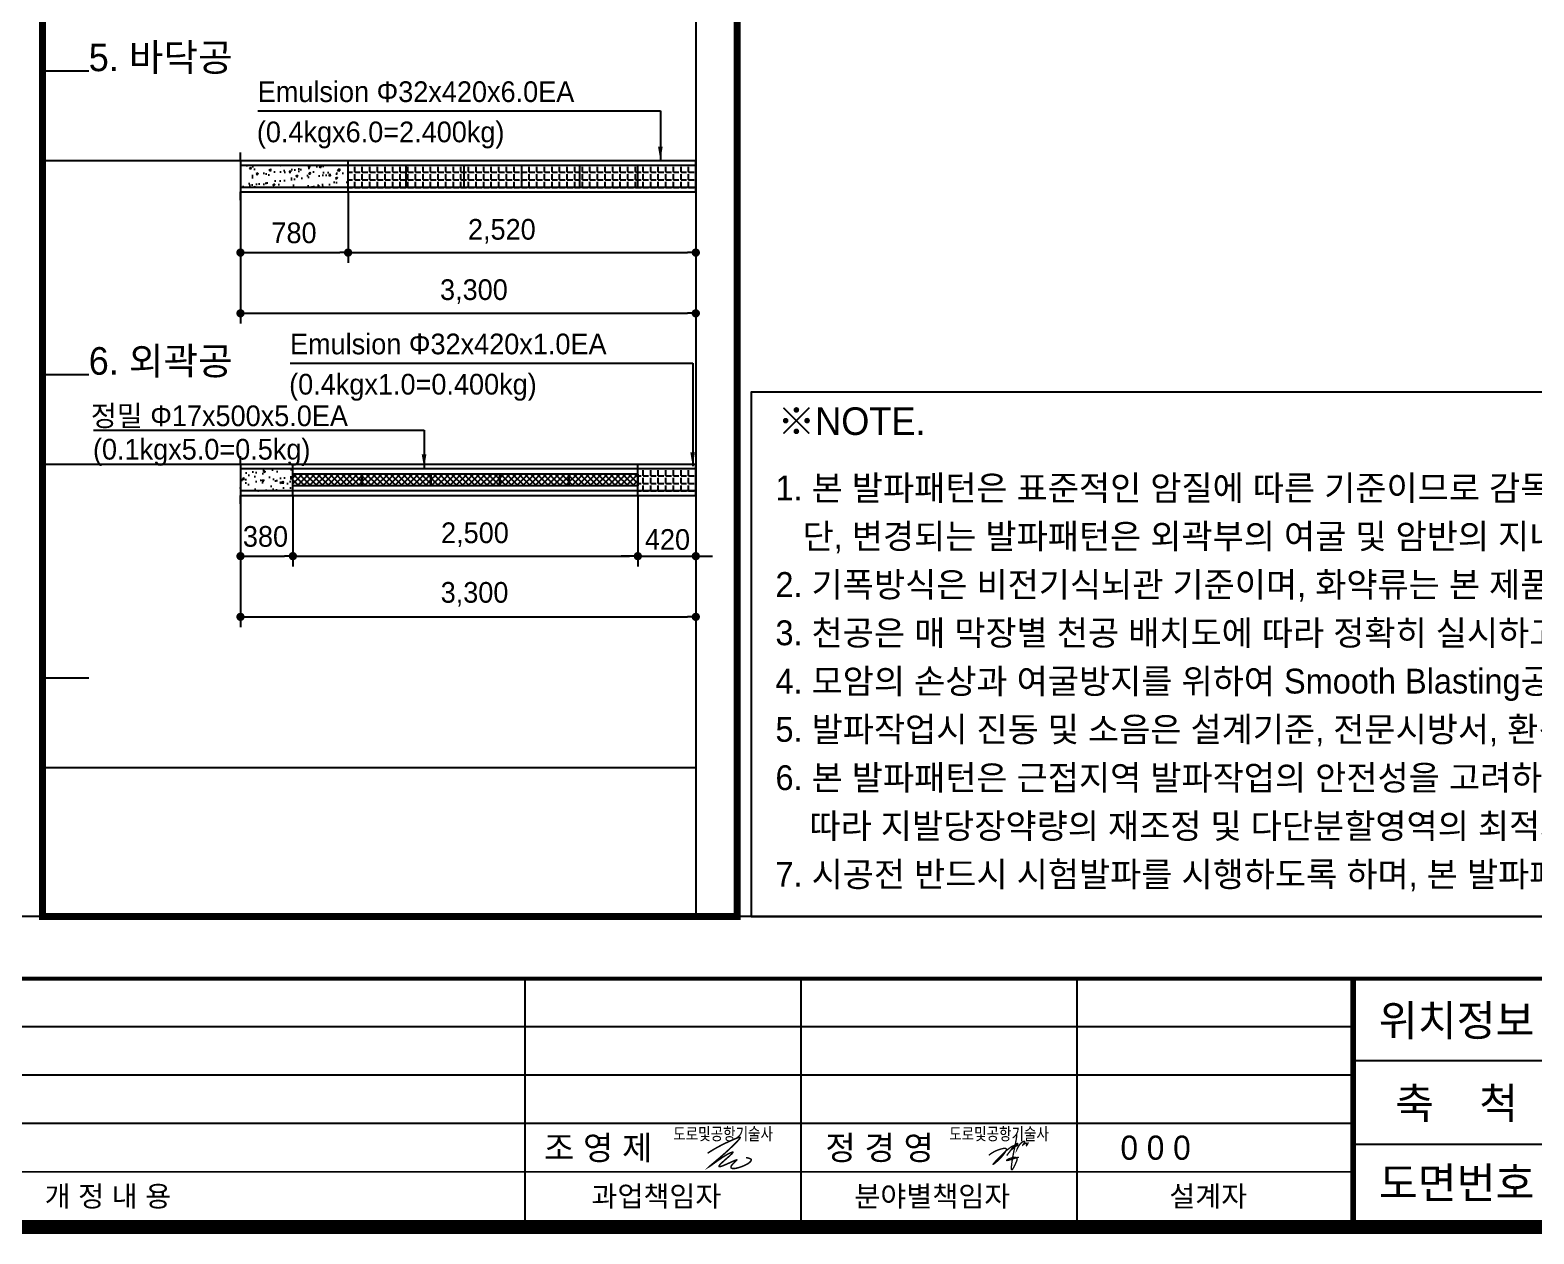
# Model space of a CAD drawing. Extents: x -689 to 317106, y 182884 to 219577.
# Drawn here: x 127816 to 138716, y 183834 to 192559 of the extents above; entities that cross this region are included whole.
import ezdxf
from ezdxf.enums import TextEntityAlignment as Align

# ---------------------------------------------------------------- set-up
doc = ezdxf.new("R2010")
doc.units = 0
doc.header["$LTSCALE"] = 500
doc.header["$MEASUREMENT"] = 0
doc.layers.get('DEFPOINTS').update_dxf_attribs({"color": 55})
doc.layers.add('0-251', color=7, linetype='Continuous', true_color=0x6e6e6e)
doc.layers.add('0-252', color=7, linetype='Continuous', true_color=0xa0a0a0)
for name, color, linetype in [('A-DIM01', 1, 'Continuous'), ('CX-BORD-LIN1', 7, 'Continuous'), ('CX-BORD-LIN2', 7, 'Continuous'), ('CZ-TEX0', 7, 'Continuous'), ('CZ-TEX1', 7, 'Continuous'), ('CZ-TEX2', 7, 'Continuous'), ('CZ-TEX3', 7, 'Continuous'), ('CZ-TEXT', 3, 'Continuous'), ('CZ-TEXT-04', 6, 'Continuous'), ('TU-BLOCK-DMP', 7, 'Continuous'), ('TU-BLOCK-EXP', 1, 'Continuous'), ('TU-HOLE-EXEC', 3, 'Continuous'), ('TU-LEAD-LINE', 1, 'Continuous'), ('TU-LEAD-TEX1', 3, 'Continuous')]:
    doc.layers.add(name, color=color, linetype=linetype)
doc.styles.add('GTXT', font='')
doc.styles.add('TB_BTXT', font='')
doc.styles.add('TB_TEXT', font='')
doc.styles.add('돋움', font='')
doc.styles.add('돋움체', font='')
doc.styles.get('GTXT').set_extended_font_data('Dotum')
doc.styles.get('TB_BTXT').set_extended_font_data('Dotum')
doc.styles.get('TB_TEXT').set_extended_font_data('Dotum')
doc.styles.get('돋움').set_extended_font_data('Dotum')
doc.styles.get('돋움체').set_extended_font_data('Dotum')
doc.linetypes.add('CFZ008', pattern='A,0.9,-0.2,[106,KHCLINE.shx,S=0.00606,R=180,X=0,Y=0],0.9', length=2)
doc.dimstyles.new('DIM1', dxfattribs={"dimtxt": 3, "dimasz": 1.2, "dimexe": 1.5, "dimexo": 0, "dimgap": 1, "dimtad": 1, "dimdec": 0, "dimrnd": 0.0005, "dimzin": 0, "dimdsep": 46, "dimlunit": 6, "dimtxsty": '돋움체', "dimblk": 'DOT', "dimcen": 0.09, "dimclrd": 1, "dimclre": 1, "dimclrt": 2, "dimaunit": 1, "dimadec": 4, "dimazin": 0, "dimtfac": 1, "dimtdec": 0, "dimtix": 1, "dimtmove": 2, "dimatfit": 3, "dimfxl": 1, "dimtolj": 1, "dimtzin": 0, "dimarcsym": 0})

# ---------------------------------------------------------------- blocks, each defined once
blk = doc.blocks.new('_Dot')
at = {"color": 0, "linetype": 'ByBlock', "lineweight": -2}
blk.add_line((-0.5, 0), (-1, 0), dxfattribs=at)
at = {"color": 0, "linetype": 'ByBlock', "const_width": 0.5}
blk.add_lwpolyline([(-0.25, 0, 1), (0.25, 0, 1)], format="xyb", close=True, dxfattribs=at)
blk = doc.blocks.new('*D339')
at = {"layer": 'A-DIM01', "color": 1, "lineweight": -2, "transparency": 16777216}
for p, q in [((129341.2734771682, 189186.6212098632), (129341.2734771682, 188671.6212098632)), ((129721.273477151, 189186.6212098653), (129721.273477151, 188671.6212098632)), ((129401.2734771682, 188746.6212098632), (129661.273477151, 188746.6212098632))]:
    blk.add_line(p, q, dxfattribs=at)
at = {"layer": 'DEFPOINTS', "color": 0, "transparency": 16777216}
for p in [(129341.2734771682, 189186.6212098632), (129721.273477151, 189186.6212098653), (129721.273477151, 188746.6212098632)]:
    blk.add_point(p, dxfattribs=at)
at = {"layer": 'A-DIM01', "color": 1, "lineweight": -2, "transparency": 16777216, "xscale": 60, "yscale": 60, "zscale": 60, "rotation": 180}
blk.add_blockref('_Dot', (129341.2734771682, 188746.6212098632), dxfattribs=at)
at = {"layer": 'A-DIM01', "color": 1, "lineweight": -2, "transparency": 16777216, "xscale": 60, "yscale": 60, "zscale": 60}
blk.add_blockref('_Dot', (129721.273477151, 188746.6212098632), dxfattribs=at)
at = {"layer": 'A-DIM01', "color": 2, "transparency": 16777216, "insert": (129522.4985470794, 188888.5910388863), "char_height": 150, "attachment_point": 5, "style": '돋움체'}
blk.add_mtext('\\A1;380', dxfattribs=at)
blk = doc.blocks.new('*D340')
at = {"layer": 'A-DIM01', "color": 1, "lineweight": -2, "transparency": 16777216}
for p, q in [((129721.273477151, 189186.6212098653), (129721.273477151, 188671.6212098632)), ((132221.2734771612, 189111.1570826758), (132221.2734771612, 188671.6212098632)), ((129781.273477151, 188746.6212098632), (132161.2734771612, 188746.6212098632))]:
    blk.add_line(p, q, dxfattribs=at)
at = {"layer": 'DEFPOINTS', "color": 0, "transparency": 16777216}
for p in [(129721.273477151, 189186.6212098653), (132221.2734771612, 189111.1570826758), (132221.2734771612, 188746.6212098632)]:
    blk.add_point(p, dxfattribs=at)
at = {"layer": 'A-DIM01', "color": 1, "lineweight": -2, "transparency": 16777216, "xscale": 60, "yscale": 60, "zscale": 60, "rotation": 180}
blk.add_blockref('_Dot', (129721.273477151, 188746.6212098632), dxfattribs=at)
at = {"layer": 'A-DIM01', "color": 1, "lineweight": -2, "transparency": 16777216, "xscale": 60, "yscale": 60, "zscale": 60}
blk.add_blockref('_Dot', (132221.2734771612, 188746.6212098632), dxfattribs=at)
at = {"layer": 'A-DIM01', "color": 2, "transparency": 16777216, "insert": (131040.4964887867, 188902.1503125763), "char_height": 150, "attachment_point": 5, "style": '돋움체'}
blk.add_mtext('\\A1;2,500', dxfattribs=at)
blk = doc.blocks.new('*D341')
at = {"layer": 'A-DIM01', "color": 1, "lineweight": -2, "transparency": 16777216}
for p, q in [((129341.2734771752, 188936.1570826758), (129341.2734771752, 188231.6212098632)), ((132641.2734771752, 188936.1570826758), (132641.2734771752, 188231.6212098632)), ((129401.2734771752, 188306.6212098632), (132581.2734771752, 188306.6212098632))]:
    blk.add_line(p, q, dxfattribs=at)
at = {"layer": 'DEFPOINTS', "color": 0, "transparency": 16777216}
for p in [(129341.2734771752, 188936.1570826758), (132641.2734771752, 188936.1570826758), (132641.2734771752, 188306.6212098632)]:
    blk.add_point(p, dxfattribs=at)
at = {"layer": 'A-DIM01', "color": 1, "lineweight": -2, "transparency": 16777216, "xscale": 60, "yscale": 60, "zscale": 60, "rotation": 180}
blk.add_blockref('_Dot', (129341.2734771752, 188306.6212098632), dxfattribs=at)
at = {"layer": 'A-DIM01', "color": 1, "lineweight": -2, "transparency": 16777216, "xscale": 60, "yscale": 60, "zscale": 60}
blk.add_blockref('_Dot', (132641.2734771752, 188306.6212098632), dxfattribs=at)
at = {"layer": 'A-DIM01', "color": 2, "transparency": 16777216, "insert": (131037.6645646537, 188470.056186257), "char_height": 150, "attachment_point": 5, "style": '돋움체'}
blk.add_mtext('\\A1;3,300', dxfattribs=at)
blk = doc.blocks.new('*D342')
at = {"layer": 'A-DIM01', "color": 1, "lineweight": -2, "transparency": 16777216}
for p, q in [((132221.2734771333, 189186.6212098655), (132221.2734771333, 188671.6212098632)), ((132641.2734771682, 189186.6212098632), (132641.2734771682, 188671.6212098632)), ((132161.2734771333, 188746.6212098632), (132101.2734771333, 188746.6212098632)), ((132221.2734771333, 188746.6212098632), (132641.2734771682, 188746.6212098632)), ((132701.2734771682, 188746.6212098632), (132761.2734771682, 188746.6212098632))]:
    blk.add_line(p, q, dxfattribs=at)
at = {"layer": 'DEFPOINTS', "color": 0, "transparency": 16777216}
for p in [(132221.2734771333, 189186.6212098655), (132641.2734771682, 189186.6212098632), (132641.2734771682, 188746.6212098632)]:
    blk.add_point(p, dxfattribs=at)
at = {"layer": 'A-DIM01', "color": 1, "lineweight": -2, "transparency": 16777216, "xscale": 60, "yscale": 60, "zscale": 60}
blk.add_blockref('_Dot', (132221.2734771333, 188746.6212098632), dxfattribs=at)
at = {"layer": 'A-DIM01', "color": 1, "lineweight": -2, "transparency": 16777216, "xscale": 60, "yscale": 60, "zscale": 60, "rotation": 180}
blk.add_blockref('_Dot', (132641.2734771682, 188746.6212098632), dxfattribs=at)
at = {"layer": 'A-DIM01', "color": 2, "transparency": 16777216, "insert": (132435.9445132133, 188866.3288495779), "char_height": 150, "attachment_point": 5, "style": '돋움체'}
blk.add_mtext('\\A1;420', dxfattribs=at)
blk = doc.blocks.new('*D345')
at = {"layer": 'A-DIM01', "color": 1, "lineweight": -2, "transparency": 16777216}
for p, q in [((129341.2734771682, 191386.6212098653), (129341.2734771682, 190871.6212098632)), ((130121.2734770905, 191386.6212098653), (130121.2734770905, 190871.6212098632)), ((129401.2734771682, 190946.6212098632), (130061.2734770905, 190946.6212098632))]:
    blk.add_line(p, q, dxfattribs=at)
at = {"layer": 'DEFPOINTS', "color": 0, "transparency": 16777216}
for p in [(129341.2734771682, 191386.6212098653), (130121.2734770905, 191386.6212098653), (130121.2734770905, 190946.6212098632)]:
    blk.add_point(p, dxfattribs=at)
at = {"layer": 'A-DIM01', "color": 1, "lineweight": -2, "transparency": 16777216, "xscale": 60, "yscale": 60, "zscale": 60, "rotation": 180}
blk.add_blockref('_Dot', (129341.2734771682, 190946.6212098632), dxfattribs=at)
at = {"layer": 'A-DIM01', "color": 1, "lineweight": -2, "transparency": 16777216, "xscale": 60, "yscale": 60, "zscale": 60}
blk.add_blockref('_Dot', (130121.2734770905, 190946.6212098632), dxfattribs=at)
at = {"layer": 'A-DIM01', "color": 2, "transparency": 16777216, "insert": (129729.1657090857, 191089.0084994809), "char_height": 150, "attachment_point": 5, "style": '돋움체'}
blk.add_mtext('\\A1;780', dxfattribs=at)
blk = doc.blocks.new('*D346')
at = {"layer": 'A-DIM01', "color": 1, "lineweight": -2, "transparency": 16777216}
for p, q in [((130121.2734770905, 191386.6212098653), (130121.2734770905, 190871.6212098632)), ((132641.2734771682, 191386.6212098655), (132641.2734771682, 190871.6212098632)), ((130181.2734770905, 190946.6212098632), (132581.2734771682, 190946.6212098632))]:
    blk.add_line(p, q, dxfattribs=at)
at = {"layer": 'DEFPOINTS', "color": 0, "transparency": 16777216}
for p in [(130121.2734770905, 191386.6212098653), (132641.2734771682, 191386.6212098655), (132641.2734771682, 190946.6212098632)]:
    blk.add_point(p, dxfattribs=at)
at = {"layer": 'A-DIM01', "color": 1, "lineweight": -2, "transparency": 16777216, "xscale": 60, "yscale": 60, "zscale": 60, "rotation": 180}
blk.add_blockref('_Dot', (130121.2734770905, 190946.6212098632), dxfattribs=at)
at = {"layer": 'A-DIM01', "color": 1, "lineweight": -2, "transparency": 16777216, "xscale": 60, "yscale": 60, "zscale": 60}
blk.add_blockref('_Dot', (132641.2734771682, 190946.6212098632), dxfattribs=at)
at = {"layer": 'A-DIM01', "color": 2, "transparency": 16777216, "insert": (131235.4430176094, 191101.3245865301), "char_height": 150, "attachment_point": 5, "style": '돋움체'}
blk.add_mtext('\\A1;2,520', dxfattribs=at)
blk = doc.blocks.new('*D347')
at = {"layer": 'A-DIM01', "color": 1, "lineweight": -2, "transparency": 16777216}
for p, q in [((129341.2734771682, 191108.203043758), (129341.2734771682, 190431.6212098632)), ((132641.2734771682, 191108.203043758), (132641.2734771682, 190431.6212098632)), ((129401.2734771682, 190506.6212098632), (132581.2734771682, 190506.6212098632))]:
    blk.add_line(p, q, dxfattribs=at)
at = {"layer": 'DEFPOINTS', "color": 0, "transparency": 16777216}
for p in [(129341.2734771682, 191108.203043758), (132641.2734771682, 191108.203043758), (132641.2734771682, 190506.6212098632)]:
    blk.add_point(p, dxfattribs=at)
at = {"layer": 'A-DIM01', "color": 1, "lineweight": -2, "transparency": 16777216, "xscale": 60, "yscale": 60, "zscale": 60, "rotation": 180}
blk.add_blockref('_Dot', (129341.2734771682, 190506.6212098632), dxfattribs=at)
at = {"layer": 'A-DIM01', "color": 1, "lineweight": -2, "transparency": 16777216, "xscale": 60, "yscale": 60, "zscale": 60}
blk.add_blockref('_Dot', (132641.2734771682, 190506.6212098632), dxfattribs=at)
at = {"layer": 'A-DIM01', "color": 2, "transparency": 16777216, "insert": (131033.0337658128, 190664.0938150858), "char_height": 150, "attachment_point": 5, "style": '돋움체'}
blk.add_mtext('\\A1;3,300', dxfattribs=at)
blk = doc.blocks.new('H32X420X1E')
at = {"layer": 'TU-BLOCK-EXP'}
h = blk.add_hatch(dxfattribs=at)
h.set_pattern_fill('ANGLE', color=256, scale=200, style=0)
h.set_pattern_definition([(0, (-263630.7036817199, 416974.1894160901), (0, 55.00000000000001), [40, -15]), (90, (-263630.7036817199, 416974.1894160901), (-55.00000000000001, 3.367778697655222e-15), [40, -15])])
h.paths.add_polyline_path([(0, 160), (0, 0), (420.0000000130967, 0), (420.0000000130967, 160)])
at = {"layer": 'TU-BLOCK-EXP', "color": 7}
for p, q in [((419.9999999912689, 160), (0, 160)), ((0, 0), (0, 160)), ((420.0000000130967, 0), (420.0000000130967, 160)), ((419.9999999912689, 0), (0, 0))]:
    blk.add_line(p, q, dxfattribs=at)
at = {"layer": 'TU-BLOCK-EXP'}
for p, q in [((0, 0), (0, 160)), ((-2.619344741106033e-08, 37.50000000221189), (-2.619344741106033e-08, 122.5000000022119))]:
    blk.add_line(p, q, dxfattribs=at)
blk = doc.blocks.new('H17X500X1E')
at = {"layer": 'TU-BLOCK-EXP'}
h = blk.add_hatch(dxfattribs=at)
h.set_pattern_fill('ANSI37', color=256, scale=250, style=0)
h.set_pattern_definition([(45, (-281226.4532083289, 427977.5953124692), (-22.09708691207961, 22.09708691207961), []), (135, (-281226.4532083289, 427977.5953124692), (-22.09708691207961, -22.09708691207961), [])])
h.paths.add_polyline_path([(500, 0), (500, 85), (0, 85), (0, 0)])
at = {"layer": 'TU-BLOCK-EXP', "color": 7}
for p, q in [((499.9999999912689, 85), (0, 85)), ((0, 0), (0, 85)), ((499.9999999912689, 0), (0, 0)), ((499.9999999912689, 85), (499.9999999912689, 0))]:
    blk.add_line(p, q, dxfattribs=at)
blk = doc.blocks.new('CXBLKA1')
at = {"layer": 'CX-BORD-LIN1', "color": 7, "const_width": 1.999999999999979}
blk.add_lwpolyline([(820.9999999999914, 19.99999999999977), (24.99999999999977, 19.99999999999977), (24.99999999999977, 573.9999999999941), (820.9999999999914, 573.9999999999941)], close=True, dxfattribs=at)
at = {"layer": 'CX-BORD-LIN1', "color": 7}
for points, const_width in [([(820.9999999999914, 55.99999999999943), (24.99999999999977, 55.99999999999943)], 0.5999999999999936), ([(610.9999999999934, 19.99999999999977), (610.9999999999934, 55.99999999999943)], 0.7999999999999916)]:
    blk.add_lwpolyline(points, dxfattribs=dict(at, const_width=const_width))
at = {"layer": 'CX-BORD-LIN2', "color": 7}
for points in [[(490.9999999999948, 19.99999999999977), (490.9999999999948, 55.99999999999943)], [(530.9999999999943, 19.99999999999977), (530.9999999999943, 55.99999999999943)], [(570.9999999999939, 19.99999999999977), (570.9999999999939, 55.99999999999943)], [(610.9999999999934, 48.99999999999943), (304.9999999999968, 48.99999999999943)], [(610.9999999999934, 41.99999999999955), (304.9999999999968, 41.99999999999955)], [(610.9999999999934, 34.99999999999966), (304.9999999999968, 34.99999999999966)]]:
    blk.add_lwpolyline(points, dxfattribs=at)
for points, const_width in [([(710.9999999999925, 44.10621899999956), (610.9998389999935, 44.10621899999956)], 0.2999999999999968), ([(820.9999999999914, 31.99999999999966), (611.0022599999936, 31.99999999999966)], 0.2999999999999968), ([(610.9999999999934, 27.99999999999966), (304.9999999999968, 27.99999999999966)], 0.1999999999999979)]:
    blk.add_lwpolyline(points, dxfattribs=dict(at, const_width=const_width))
at = {"layer": 'CZ-TEX2', "color": 7}
for points, const_width in [([(517.4242856789705, 30.69453167305539), (517.9625601784004, 31.04163814893975), (518.4975783559556, 31.3612192596702), (519.0216778728372, 31.65325161436592), (519.5271963902492, 31.91771182214614), (520.0064715693991, 32.15457649213005), (520.4518410714859, 32.36382223342891), (520.8556425577157, 32.54542565516596), (521.2102136892925, 32.6993633664564), (521.5091539254774, 32.82520711158924), (521.7511099177555, 32.92090917554099), (521.935990115658, 32.98401697846591), (522.063702968734, 33.01207794050635), (522.1341569265127, 33.00263948181253), (522.1472604385417, 32.95324902253486), (522.1029219543519, 32.86145398281953), (522.0010499234891, 32.72480178282083), (521.8426997528691, 32.54233354912464), (521.6335146789484, 32.31906523410269), (521.3802848955579, 32.06150649655427), (521.0898005965372, 31.77616699529469), (520.7688519757203, 31.46955638913116), (520.4242292269399, 31.14818433687498), (520.0627225440338, 30.81856049732949), (519.6911221208361, 30.48719452930984), (519.317204593311, 30.16100103565844), (518.9526923659323, 29.84851439540523), (518.6102942853071, 29.55867393160727), (518.302719198039, 29.30041896733362), (518.0426759507322, 29.08268882564533), (517.8428733899932, 28.9144228296034), (517.7160203624261, 28.8045603022769), (517.6748257146313, 28.7620405667268), (517.7272114602, 28.79214317257559), (517.8619522806475, 28.88550857564331), (518.063036024467, 29.02911745831937), (518.3144505401586, 29.20995050298523), (518.6001836762175, 29.41498839201834), (518.9042232811438, 29.63121180781611), (519.2105572034304, 29.8456014327441), (519.5031732915761, 30.0451379491956), (519.7689651348604, 30.21930811175678), (520.0064492856786, 30.36762296385643), (520.2170480372124, 30.49209962111598), (520.4021836826468, 30.59475519916493), (520.5632785151563, 30.67760681364064), (520.7017548279244, 30.74267158016863), (520.819034914133, 30.79196661437825), (520.9165410669598, 30.82750903189906), (520.9951373391714, 30.85071234590421), (521.0534548219006, 30.86057565974608), (521.0895663658565, 30.85549447432074), (521.1015448217535, 30.8338642905124), (521.0874630403099, 30.79408060922513), (521.0453938722356, 30.73453893134708), (520.9734101682484, 30.65363475777442), (520.8695847790613, 30.54976358939918), (520.7336193604809, 30.42253574792687), (520.5717307886953, 30.27642083830835), (520.3917647449728, 30.11710328630368), (520.201566910598, 29.95026751768093), (520.0089829668372, 29.78159795819236), (519.8218585949735, 29.61677903360208), (519.6480394762805, 29.46149516967419), (519.4953712920336, 29.32143079216883), (519.3699638881176, 29.20100967484489), (519.2709837688425, 29.09961298344439), (519.1958616031216, 29.01536123171606), (519.1420280598794, 28.94637493339271), (519.1069138080296, 28.89077460222705), (519.0879495164909, 28.84668075195584), (519.0825658541811, 28.8122138963199), (519.0881934900166, 28.78549454906395), (519.1030277647194, 28.76512456460707), (519.1283227062348, 28.75163116008969), (519.1660970143023, 28.74602289331853), (519.2183693886786, 28.74930832211628), (519.2871585291031, 28.76249600429762), (519.3744831353238, 28.7865944976694), (519.4823619070885, 28.82261236005427), (519.6128135441439, 28.87155814926694), (519.766480369194, 28.93372984726354), (519.9384991967852, 29.0065831326018), (520.1226304644101, 29.08686310797277), (520.3126346095758, 29.1713148760756), (520.5022720697815, 29.25668353961334), (520.6853032825265, 29.33971420127716), (520.8554886853112, 29.41715196376611), (521.0065887156397, 29.48574192978324), (521.1338930942263, 29.54300089744567), (521.2388086746801, 29.58953244657867), (521.3242715938189, 29.62671185242522), (521.3932179884645, 29.6559143902445), (521.4485839954398, 29.67851533527571), (521.493305751568, 29.69588996277391), (521.5303193936686, 29.70941354797831), (521.5625610585647, 29.72046136614797), (521.592186952865, 29.7299426402273), (521.6182335623125, 29.73690238397324), (521.6389574424442, 29.7399195588441), (521.6526151487877, 29.73757312629812), (521.6574632368728, 29.72844204779341), (521.651758262235, 29.71110528478037), (521.6337567804067, 29.68414179872514), (521.6017153469152, 29.64613055108591), (521.5547087344455, 29.59627698741453), (521.4950845842745, 29.5362924896928), (521.426008754828, 29.46851492399225), (521.3506471045371, 29.39528215638831), (521.2721654918287, 29.31893205295244), (521.1937297751259, 29.24180247976803), (521.118505812864, 29.16623130289861), (521.0496594634677, 29.09455638843544), (520.9897601184061, 29.02863428439098), (520.9389913013327, 28.96839626662024), (520.8969400689348, 28.91329229291939), (520.8631934779116, 28.86277232108835), (520.8373385849504, 28.81628630892317), (520.8189624467504, 28.77328421422383), (520.8076521199977, 28.73321599479033), (520.8029946613888, 28.69553160841872), (520.8046994767172, 28.65982617896723), (520.8129653681683, 28.62627549451543), (520.8281134870316, 28.59520050920508), (520.8504649845953, 28.56692217717789), (520.8803410121463, 28.54176145257177), (520.9180627209752, 28.52003928952438), (520.963951262367, 28.50207664217762), (521.0183277876099, 28.48819446466916), (521.0815516946685, 28.47875188116971), (521.1541353682023, 28.4742606959531), (521.2366294395464, 28.4752708833221), (521.3295845400402, 28.48233241757946), (521.4335513010136, 28.49599527303187), (521.5490803538064, 28.51680942397409), (521.6767223297536, 28.54532484472086), (521.8170278601896, 28.58209150956684), (521.9698287402682, 28.62735381759291), (522.1320814203964, 28.68013386695213), (522.3000235148061, 28.73914818057977), (522.4698926377212, 28.80311328141081), (522.6379264033716, 28.87074569236864), (522.800362425983, 28.94076193639624), (522.9534383197804, 29.01187853641693), (523.0933916989911, 29.08281201535785), (523.2172937037299, 29.15250425549063), (523.3255495776433, 29.22079857636943), (523.4193980902592, 29.2877636568848), (523.5000780111127, 29.35346817592724), (523.5688281097335, 29.41798081238742), (523.6268871556548, 29.48137024515588), (523.6754939184083, 29.54370515311918), (523.7158871675232, 29.60505421517189), (523.7475470300445, 29.66547085577179), (523.7629190630572, 29.72494748164502), (523.7526901811606, 29.78346124510483), (523.7075472989491, 29.84098929844465), (523.6181773310245, 29.89750879396977), (523.4752671919778, 29.95299688398148), (523.2695037964136, 30.00743072078506), (522.9915740589231, 30.06078745667785)], 0.2181967497461301), ([(562.2255367589898, 33.60934868097518), (562.2432727119385, 33.49633879377978), (562.237476032048, 33.31189360520793), (562.2124088609748, 33.07155803975649), (562.1723333403755, 32.79087702192115), (562.1215116119065, 32.48539547619826), (562.0642058172242, 32.17065832708435), (562.0046780979852, 31.86221049907559), (561.9471905958461, 31.57559691666802), (561.8951802097803, 31.3228355819699), (561.8487828680281, 31.10183680753849), (561.8073092561474, 30.90698398354247), (561.7700700596955, 30.73266050015083), (561.7363759642299, 30.57324974753259), (561.7055376553084, 30.42313511585659), (561.6768658184881, 30.27669999529182), (561.6496711393268, 30.12832777600747), (561.6234194030468, 29.97383376577845), (561.5981967935312, 29.81476094280592), (561.5742445943278, 29.65408420289641), (561.5518040889846, 29.49477844185749), (561.5311165610493, 29.33981855549604), (561.5124232940701, 29.19217943961912), (561.4959655715946, 29.05483599003395), (561.4819846771709, 28.93076310254742), (561.470668977536, 28.82219443355221), (561.461995172182, 28.72839868178248), (561.4558870437909, 28.64790330655847), (561.4522683750437, 28.57923576720032), (561.4510629486223, 28.52092352302778), (561.4521945472079, 28.47149403336047), (561.4555869534823, 28.42947475751899), (561.4611639501269, 28.39339315482261), (561.4688802174144, 28.36215222858473), (561.4788140259835, 28.33615715808844), (561.4910745440645, 28.31618866661112), (561.5057709398873, 28.30302747742866), (561.5230123816818, 28.29745431381809), (561.5429080376783, 28.3002498990558), (561.5655670761067, 28.3121949564185), (561.5910986651973, 28.33407020918241), (561.6195529383596, 28.3663818243909), (561.6507438897235, 28.408537744152), (561.6844264785982, 28.45967135434006), (561.7203556642934, 28.51891604082961), (561.7582864061184, 28.58540518949516), (561.7979736633824, 28.65827218621107), (561.8391723953953, 28.73665041685186), (561.8816375614663, 28.81967326729222), (561.9250570254733, 28.90641843438332), (561.9688502695686, 28.99574085888529), (562.0123696804732, 29.08643979253507), (562.0549676449075, 29.17731448706913), (562.0959965495924, 29.26716419422505), (562.1348087812488, 29.35478816573912), (562.1707567265975, 29.43898565334863), (562.2031927723591, 29.51855590879035), (562.2315198746503, 29.59253276299646), (562.255343267171, 29.66088836367999), (562.2743187530173, 29.72382943774906), (562.2881021352848, 29.78156271211212), (562.2963492170694, 29.83429491367742), (562.2987158014671, 29.88223276935309), (562.2948576915734, 29.92558300604755), (562.2844306904844, 29.96455235066891), (562.2671704709659, 29.99929058551086), (562.2431321844635, 30.0297197144084), (562.2124508520933, 30.05570479658227), (562.1752614949709, 30.07711089125303), (562.1316991342118, 30.09380305764111), (562.0818987909321, 30.1056463549669), (562.0259954862476, 30.11250584245116), (561.9641242412735, 30.11424657931428), (561.8965445967547, 30.11082358525209), (561.8240141719483, 30.10255172186013), (561.7474151057405, 30.08983581121014), (561.6676295370172, 30.07308067537226), (561.5855396046644, 30.0526911364184), (561.5020274475681, 30.02907201641918), (561.4179752046141, 30.0026281374457), (561.3342650146886, 29.97376432156907), (561.2518420266769, 29.94291537770539), (561.1719034294612, 29.91063606214931), (561.0957094219232, 29.87751111804162), (561.0245202029447, 29.84412528852179), (560.9595959714073, 29.81106331673029), (560.9021969261928, 29.77890994580676), (560.8535832661827, 29.74824991889165), (560.8150151902587, 29.71966797912462), (560.7878406609842, 29.69383957975559), (560.7737586956492, 29.67180301447177), (560.7745560752254, 29.6546872870697), (560.7920195806846, 29.64362140134639), (560.8279359929982, 29.6397343610982), (560.8840920931381, 29.64415517012214), (560.9622746620759, 29.65801283221506), (561.0642704807831, 29.68243635117349), (561.1910667045016, 29.71803745805892), (561.3404519855524, 29.7633587929904), (561.5094153505263, 29.81642572335215), (561.6949458260143, 29.87526361652819), (561.8940324386076, 29.93789783990223), (562.103664214897, 30.00235376085799), (562.3208301814734, 30.06665674677981), (562.5425193649281, 30.12883216505157)], 0.1963770747715171), ([(558.1870756613621, 30.41122862952521), (558.3888693258882, 30.55932174764901), (558.5708422042968, 30.68469382132695), (558.7353998962469, 30.79008762951813), (558.8849480013968, 30.87824595118118), (559.0218921194056, 30.95191156527521), (559.1486378499321, 31.01382725075882), (559.267590792635, 31.06673578659082), (559.3811565471733, 31.11337995173013), (559.4912747975345, 31.15605146479196), (559.5980215650223, 31.19523780301701), (559.7010069552691, 31.23097538330303), (559.7998410739074, 31.26330062254648), (559.8941340265696, 31.29224993764497), (559.9834959188884, 31.31785974549577), (560.0675368564958, 31.34016646299615), (560.1458669450247, 31.35920650704306), (560.2182206742509, 31.37502006643308), (560.284830070525, 31.38766241756009), (560.3460515443409, 31.39719260871778), (560.4022415061921, 31.40366968819915), (560.4537563665732, 31.40715270429741), (560.5009525359778, 31.40770070530573), (560.5441864249, 31.40537273951763), (560.5838144438336, 31.40022785522629), (560.619978557537, 31.39214391103815), (560.6519629478265, 31.38027400681316), (560.6788373507823, 31.36359005272389), (560.699671502485, 31.34106395894385), (560.7135351390152, 31.3116676356461), (560.7194979964531, 31.27437299300334), (560.7166298108795, 31.22815194118862), (560.7040003183746, 31.17197639037515), (560.6809011019401, 31.10517564371661), (560.6475111322599, 31.02850857628722), (560.6042312269396, 30.94309145614332), (560.5514622035845, 30.8500405513401), (560.4896048797998, 30.75047212993291), (560.4190600731906, 30.64550245997762), (560.3402286013625, 30.53624780952923), (560.2535112819204, 30.42382444664345), (560.1594158180709, 30.309299453942), (560.0588774554251, 30.19354317231168), (559.9529383251951, 30.07737675720595), (559.8426405585932, 29.96162136407749), (559.7290262868316, 29.84709814837947), (559.6131376411228, 29.73462826556535), (559.4960167526787, 29.62503287108783), (559.3787057527118, 29.5191331204002), (559.2627719939528, 29.41818471331139), (559.1518837152086, 29.32518152705225), (559.0502343768042, 29.24355198321071), (558.9620174390649, 29.17672450337306), (558.8914263623161, 29.12812750912657), (558.8426546068829, 29.10118942205867), (558.8198956330908, 29.09933866375614), (558.827342901265, 29.12600365580591), (558.867583777526, 29.1831686345894), (558.9367812511757, 29.26704109566477), (559.0294922173117, 29.37238434938383), (559.140273571031, 29.49396170609904), (559.263682207431, 29.62653647616253), (559.3942750216089, 29.76487196992628), (559.5266089086621, 29.90373149774259), (559.6552407636876, 30.03787836996344), (559.7757546902617, 30.16305082504439), (559.8878436258748, 30.27888681385137), (559.9922277164962, 30.38599921535388), (560.0896271080952, 30.48500090852127), (560.1807619466412, 30.57650477232241), (560.2663523781033, 30.66112368572713), (560.347118548451, 30.73947052770445), (560.4237806036534, 30.81215817722374), (560.4974945457546, 30.88015048251695), (560.5711598010988, 30.94581516886783), (560.6481116521046, 31.0118709308216), (560.7316853811905, 31.08103646292513), (560.8252162707753, 31.15603045972395), (560.932039603278, 31.23957161576443), (561.0554906611171, 31.33437862559245), (561.1989047267115, 31.44317018375421), (561.3603640004037, 31.56320830155104), (561.5169383542321, 31.66992825730531), (561.6404445781594, 31.73330864609485), (561.7026994621476, 31.72332806299715), (561.6755197961593, 31.60996510309038), (561.5307223701566, 31.36319836145219), (561.2401239741021, 30.95300643316027), (560.7755413979579, 30.34936791329208)], 0.1963770747715171), ([(561.7101776186456, 31.71737124785257), (562.0997475737246, 31.99857249976636), (562.2971249574865, 32.11636863726209), (562.3422007809161, 32.10611134634317), (562.2748660549978, 32.00315231301298), (562.1350117907162, 31.84284322327476), (561.9625289990562, 31.66053576313157), (561.7973086910021, 31.49158161858731), (561.6792418775386, 31.37133247564456), (561.6387915641214, 31.32629450028038), (561.6687087340902, 31.34759177836579), (561.7523163652556, 31.41750287574496), (561.8729374354286, 31.51830635826258), (562.0138949224199, 31.63228079176251), (562.1585118040401, 31.74170474208977), (562.2901110581004, 31.82885677508821), (562.3920156624112, 31.87601545660235), (562.451791970758, 31.87064615172656), (562.4739798408251, 31.82096142255483), (562.4673625062716, 31.74036063043082), (562.4407232007565, 31.64224313669822), (562.4028451579384, 31.54000830270084), (562.3625116114767, 31.44705548978254), (562.3285057950301, 31.37678405928731), (562.3096109422577, 31.34259337255849), (562.3127404829415, 31.3542310548065), (562.3373286313562, 31.40683778670586), (562.380939797899, 31.49190251279833), (562.4411383929679, 31.60091417762487), (562.5154888269604, 31.72536172572658), (562.6015555102741, 31.85673410164505), (562.6969028533069, 31.98652024992123), (562.799095266456, 32.10620911509639), (562.9053706499719, 32.20864453947304), (563.0116608635159, 32.29208995639805), (563.1135712566019, 32.35616369697935), (563.2067071787441, 32.40048409232553), (563.2866739794565, 32.42466947354405), (563.3490770082531, 32.42833817174368), (563.3895216146478, 32.41110851803199), (563.4036131481546, 32.37259884351747), (563.3890517013691, 32.31366080675552), (563.3519163392128, 32.24007937609302), (563.3003808696882, 32.1588728473238), (563.2426191007982, 32.07705951624222), (563.1868048405455, 32.00165767864232), (563.141111896933, 31.93968563031826), (563.1137140779634, 31.89816166706407), (563.1127851916397, 31.88410408467411), (563.1437687153423, 31.90166174929508), (563.2011868039629, 31.9435058084855), (563.2768312817709, 31.99943798015628), (563.3624939730362, 32.05925998221861), (563.449966702028, 32.11277353258405), (563.5310412930157, 32.14978034916299), (563.597509570269, 32.16008214986714), (563.6411633580574, 32.13348065260721), (563.6571938848658, 32.06544965469678), (563.654389996041, 31.97415127105673), (563.6449399411454, 31.88341969601108), (563.641031969741, 31.8170891238829), (563.6548543313903, 31.79899374899609), (563.6985952756555, 31.8529677656737), (563.7844430520989, 32.00284536823943), (563.9245859102828, 32.27246075101653)], 0.1963770747715171)]:
    blk.add_lwpolyline(points, dxfattribs=dict(at, const_width=const_width))
at = {"layer": 'CZ-TEX0', "color": 7, "style": 'TB_BTXT'}
blk.add_attdef('UD_TITLE', text='', height=9.999999999999895, dxfattribs=at).set_placement((422.9999999999955, 552.9999999999941), align=Align.MIDDLE_CENTER)
at = {"layer": 'CZ-TEX1', "color": 7, "style": 'TB_BTXT'}
blk.add_attdef('PI_CNAME', text='', height=4.999999999999948, dxfattribs=at).set_placement((39.99999999999955, 551.9999999999941), align=Align.BOTTOM_LEFT)
blk.add_attdef('UD_SUBTITLE', text='', height=6.999999999999926, dxfattribs=at).set_placement((422.9999999999955, 537.9999999999943), align=Align.MIDDLE_CENTER)
at = {"layer": 'CZ-TEX2', "color": 7, "style": 'TB_TEXT'}
for s, height, p in [('위치정보', 4.499999999999952, (625.9999999999934, 49.99999999999943)), ('축    척', 4.499999999999952, (625.9999999999934, 37.99999999999955)), ('도면번호', 4.499999999999952, (625.9999999999934, 26.49999999999977)), ('개 정 내 용', 2.999999999999968, (430.4999999999955, 24.49999999999977)), ('과업책임자', 2.999999999999968, (509.9999999999945, 24.49999999999977)), ('분야별책임자', 2.999999999999968, (549.9999999999943, 24.49999999999977)), ('설계자', 2.999999999999968, (589.9999999999939, 24.49999999999977))]:
    blk.add_text(s, height=height, dxfattribs=at).set_placement(p, align=Align.MIDDLE)
at = {"layer": 'CZ-TEX2', "color": 7, "style": 'TB_TEXT', "width": 0.8}
for p in [(519.6726004846004, 33.53390227988933), (559.6726004845999, 33.53390227988933)]:
    blk.add_text('도로및공항기술사', height=1.800000000000088, dxfattribs=at).set_placement(p, align=Align.MIDDLE)
at = {"layer": 'CZ-TEX2', "color": 7}
for tag, height, style, p in [('UD_CDNAME', 3.999999999999958, 'TB_BTXT', (41.99999999999955, 543.9999999999941)), ('DA_STDNAME', 2.999999999999968, 'TB_TEXT', (783.4937835419117, 13.49999999999989))]:
    blk.add_attdef(tag, text='', height=height, dxfattribs=dict(at, style=style)).set_placement(p, align=Align.BOTTOM_LEFT)
at = {"layer": 'CZ-TEX2', "color": 7, "style": 'TB_TEXT'}
for tag, height, p in [('DC_RNUM4', 2.999999999999968, (319.9999999999966, 51.99999999999943)), ('DC_RDATE4', 3.499999999999963, (352.9999999999961, 52.49999999999943)), ('DC_RAPP4', 3.499999999999963, (501.5575275218362, 52.49999999999943)), ('DC_RCHK4', 3.499999999999963, (542.3612466057737, 52.49999999999943)), ('DC_RDGN4', 3.499999999999963, (582.3612466057732, 52.49999999999943)), ('FI_NAME', 4.499999999999952, (779.9999999999918, 50.99999999999943)), ('PI_TITLE', 4.499999999999952, (242.9999999999975, 49.99999999999943)), ('UD_CDIST', 4.499999999999952, (675.999999999993, 49.99999999999943)), ('DC_RNUM3', 2.999999999999968, (319.9999999999966, 44.99999999999955)), ('DC_RDATE3', 3.499999999999963, (352.9999999999961, 45.39999999999952)), ('DC_RAPP3', 3.499999999999963, (501.5575275218362, 45.39999999999952)), ('DC_RCHK3', 3.499999999999963, (542.3612466057737, 45.39999999999952)), ('DC_RDGN3', 3.499999999999963, (582.3612466057732, 45.39999999999952)), ('DI_TITLE', 4.499999999999952, (779.9999999999918, 43.99999999999955)), ('PI_CDNAME', 4.499999999999952, (242.9999999999975, 37.99999999999955)), ('DC_RNUM2', 2.999999999999968, (319.9999999999966, 37.99999999999955)), ('DC_RDATE2', 3.499999999999963, (352.9999999999961, 38.49999999999955)), ('DC_RAPP2', 3.499999999999963, (501.5575275218362, 38.49999999999955)), ('DC_RCHK2', 3.499999999999963, (542.3612466057737, 38.49999999999955)), ('DC_RDGN2', 3.499999999999963, (582.3612466057732, 38.49999999999955)), ('DA_HSCALE', 4.499999999999952, (658.499999999993, 37.99999999999955)), ('DA_VSCALE', 4.499999999999952, (692.9999999999927, 37.99999999999955)), ('DI_SUBTITLE', 3.499999999999963, (779.9999999999918, 36.99999999999966)), ('DC_RDATE1', 3.499999999999963, (352.9999999999961, 31.49999999999966)), ('DC_RAPP1', 3.499999999999963, (501.5575275218362, 31.49999999999966)), ('DC_RCHK1', 3.499999999999963, (542.3612466057737, 31.49999999999966)), ('DC_RDGN1', 3.499999999999963, (582.3612466057732, 31.49999999999966)), ('DC_RNUM1', 2.999999999999968, (319.9999999999966, 30.99999999999966)), ('PA_CCLASS', 4.499999999999952, (203.999999999998, 26.49999999999977)), ('PI_STAGE', 4.499999999999952, (282.999999999997, 26.49999999999977)), ('DI_DRWNO', 4.499999999999952, (675.999999999993, 26.49999999999977)), ('DA_PAGENO', 4.499999999999952, (779.9999999999918, 26.49999999999977))]:
    blk.add_attdef(tag, text='', height=height, dxfattribs=at).set_placement(p, align=Align.MIDDLE_CENTER)
for tag, p in [('DC_RDES4', (376.9999999999961, 52.49999999999943)), ('DC_RDES3', (376.9999999999961, 45.39999999999952)), ('DC_RDES2', (376.9999999999961, 38.49999999999955)), ('DC_RDES1', (377.0347148800176, 31.49999999999966))]:
    blk.add_attdef(tag, text='', height=3.499999999999963, dxfattribs=at).set_placement(p, align=Align.MIDDLE_LEFT)
at = {"layer": 'CZ-TEX3', "color": 7, "style": 'TB_TEXT', "flags": 1}
for tag, p in [('PI_ID', (23.99999999999977, 15.99999999999989)), ('PI_CCODE', (30.99999999999966, 15.99999999999989)), ('PA_DSDATE', (46.99999999999955, 15.99999999999989)), ('PA_DEDATE', (63.99999999999932, 15.99999999999989)), ('PA_CSDATE', (80.99999999999909, 15.99999999999989)), ('PA_CEDATE', (97.99999999999898, 15.99999999999989)), ('PA_CFDATE', (113.9999999999987, 15.99999999999989)), ('EI_ENAME', (131.9999999999986, 15.99999999999989)), ('EI_DEPT', (145.9999999999984, 15.99999999999989)), ('EI_PERSON', (157.9999999999984, 15.99999999999989)), ('EI_EMAIL', (173.9999999999982, 15.99999999999989)), ('CI_CATEG', (188.999999999998, 15.99999999999989)), ('CI_ROLE', (203.999999999998, 15.99999999999989)), ('CI_ONAME', (215.9999999999978, 15.99999999999989)), ('CI_ADDR', (231.9999999999975, 15.99999999999989)), ('CI_TEL', (245.9999999999975, 15.99999999999989)), ('CI_FAX', (256.9999999999973, 15.99999999999989)), ('CI_HPADDR', (269.999999999997, 15.99999999999989)), ('CI_CODE', (286.999999999997, 15.99999999999989)), ('CI_DEPT', (299.9999999999968, 15.99999999999989)), ('CI_PERSON', (311.9999999999966, 15.99999999999989)), ('CI_EMAIL', (328.9999999999966, 15.99999999999989)), ('CI_PROLE', (341.9999999999964, 15.99999999999989)), ('DI_MANCODE', (356.9999999999961, 15.99999999999989)), ('DI_CATEG', (376.9999999999961, 15.99999999999989)), ('DI_LDATE', (391.9999999999959, 15.99999999999989)), ('DI_PCLASS', (406.9999999999957, 15.99999999999989)), ('DI_MMCLASS', (423.9999999999955, 15.99999999999989)), ('DI_MSCLASS', (442.9999999999952, 15.99999999999989)), ('DI_ECLASS', (461.9999999999952, 15.99999999999989)), ('DI_FNAME', (477.999999999995, 15.99999999999989)), ('DC_ONAME', (492.9999999999948, 15.99999999999989)), ('DC_NNAME', (509.9999999999945, 15.99999999999989)), ('FI_CODE', (528.9999999999943, 15.99999999999989)), ('FI_CLASS', (544.9999999999943, 15.99999999999989)), ('FI_ICODE1', (562.9999999999941, 15.99999999999989)), ('FI_ICODE2', (580.9999999999939, 15.99999999999989)), ('------------', (596.9999999999939, 15.99999999999989))]:
    blk.add_attdef(tag, p, '', height=1.999999999999979, dxfattribs=at)

msp = doc.modelspace()

# ---------------------------------------------------------------- hatches: boundary and pattern name
at = {"layer": 'TU-BLOCK-DMP'}
h = msp.add_hatch(dxfattribs=at)
h.set_pattern_fill('AR-CONC', color=256, scale=20, style=0)
h.set_pattern_definition([(49.99999999999999, (-120317.342795135, 610367.7931223814), (143.4520365201507, -12.55042699651902), [15, -165]), (355, (-120317.342795135, 610367.7931223814), (-27.7502667226, 150.4384267400024), [12, -132]), (100.4514, (-120305.3884591349, 610366.7472543814), (115.7018763428043, 137.8879084121907), [12.74803799999992, -140.2284223999988]), (46.18420000000002, (-120317.342795135, 610407.7931223814), (213.4482097251289, -33.10380286580362), [22.49999999999985, -247.4999999999988]), (96.6356, (-120299.5554461349, 610405.0344609814), (186.9325411097406, 194.8235741800883), [19.1220576, -210.3426]), (351.1842, (-120317.342795135, 610407.7931223814), (186.9323890267254, 194.823720185065), [18, -198]), (21, (-120297.342795135, 610397.7931223814), (119.3814104236923, -80.52377813306775), [15, -165]), (326.0000000000001, (-120297.342795135, 610397.7931223814), (48.66306638431634, 145.0300090093706), [12, -132]), (71.4514, (-120287.3943485353, 610391.0828011814), (168.044525716298, 64.50609934199048), [12.748038, -140.2284224]), (37.50000000000001, (-120317.342795135, 610367.7931223814), (2.431971063458128, 66.5787707662623), [0, -130.4, 0, -134, 0, -132.5]), (7.499999999999999, (-120317.342795135, 610367.7931223814), (52.61390748842972, 78.88234237647205), [0, -76.39999999999999, 0, -127.4, 0, -50.5]), (327.5, (-120361.9427951351, 610367.7931223814), (106.7644872344818, -4.510974346875955), [0, -50, 0, -156, 0, -207]), (317.5, (-120381.9427951351, 610367.7931223814), (116.6372338684772, 20.02099646646353), [0, -65, 0, -103.6, 0, -147])])
h.paths.add_polyline_path([(130121.2734770905, 191419.1212098644), (130121.2734770905, 191579.1212098641), (129341.2734771682, 191579.1212098644), (129341.2734771682, 191419.1212098644)])
h = msp.add_hatch(dxfattribs=at)
h.set_pattern_fill('AR-CONC', color=256, scale=20, style=0)
h.set_pattern_definition([(49.99999999999999, (-120627.3427950442, 617167.7931223814), (143.4520365201507, -12.55042699651902), [15, -165]), (355, (-120627.3427950442, 617167.7931223814), (-27.7502667226, 150.4384267400024), [12, -132]), (100.4514, (-120615.3884590441, 617166.7472543814), (115.7018763428043, 137.8879084121907), [12.74803799999993, -140.2284223999989]), (46.18420000000002, (-120627.3427950442, 617207.7931223814), (213.4482097251289, -33.10380286580362), [22.49999999999986, -247.4999999999989]), (96.6356, (-120609.5554460441, 617205.0344609814), (186.9325411097406, 194.8235741800883), [19.1220576, -210.3426]), (351.1842, (-120627.3427950442, 617207.7931223814), (186.9323890267254, 194.823720185065), [18, -198]), (21, (-120607.3427950442, 617197.7931223814), (119.3814104236923, -80.52377813306775), [15, -165]), (326.0000000000001, (-120607.3427950442, 617197.7931223814), (48.66306638431634, 145.0300090093706), [12, -132]), (71.4514, (-120597.394348444, 617191.0828011814), (168.044525716298, 64.50609934199048), [12.748038, -140.2284224]), (37.50000000000001, (-120627.3427950442, 617167.7931223814), (2.431971063458128, 66.5787707662623), [0, -130.4, 0, -134, 0, -132.5]), (7.499999999999999, (-120627.3427950442, 617167.7931223814), (52.61390748842972, 78.88234237647205), [0, -76.39999999999999, 0, -127.4, 0, -50.5]), (327.5, (-120671.9427950443, 617167.7931223814), (106.7644872344818, -4.510974346875955), [0, -50, 0, -156, 0, -207]), (317.5, (-120691.9427950443, 617167.7931223814), (116.6372338684772, 20.02099646646353), [0, -65, 0, -103.6, 0, -147])])
h.paths.add_polyline_path([(129721.273477151, 189219.1212098644), (129721.273477151, 189379.1212098644), (129341.2734771682, 189379.1212098644), (129341.2734771682, 189219.1212098644)])

# ---------------------------------------------------------------- linework, layer by layer
at = {"layer": '0-251', "const_width": 50}
msp.add_lwpolyline([(127906.0388448946, 201310.7080175708), (132941.2734771757, 201310.7080175708), (132941.2734771757, 186135.0676683553), (127906.0388448946, 186135.0676683553)], close=True, dxfattribs=at)
at = {"layer": '0-252', "color": 7}
msp.add_lwpolyline([(133043.6830644057, 189934.3069046467), (133043.6830644057, 189934.3069046467), (133043.6830644621, 186134.3069046467), (147526.5818828861, 186134.306983942), (147526.5818828251, 189934.3069046467), (133043.6830644057, 189934.3069046467)], dxfattribs=at)
at = {"layer": 'DEFPOINTS'}
for p, q in [((132641.2734771682, 201310.7080175708), (132641.2734771682, 186135.0676682853)), ((128241.2734771822, 192261.6212098632), (127897.160058889, 192261.6212098632)), ((132641.2734771682, 191611.6212098632), (127897.160058896, 191611.6212098632)), ((132641.2734771612, 191579.1212098644), (129341.2734771682, 191579.1212098644)), ((130121.2734770905, 191386.6212098653), (130121.2734770905, 191611.6212098632)), ((132641.2734771463, 191419.1212098644), (129341.2734771682, 191419.1212098644)), ((128241.2734771757, 190061.6212098632), (127897.160058882, 190061.6212098632)), ((132641.2734771682, 189411.6212098632), (127897.160058889, 189411.6212098632)), ((132641.2734771612, 189379.1212098644), (129341.2734771682, 189379.1212098644)), ((129721.273477151, 189186.6212098655), (129721.273477151, 189411.6212098632)), ((132221.2734771333, 189186.6212098653), (132221.2734771333, 189411.6212098632)), ((132641.2734771463, 189219.1212098644), (129341.2734771682, 189219.1212098644)), ((128241.2734771757, 187861.6212098632), (127897.160058882, 187861.6212098632)), ((132641.2734771682, 187211.6212098632), (127897.160058889, 187211.6212098632))]:
    msp.add_line(p, q, dxfattribs=at)
at = {"layer": 'DEFPOINTS', "linetype": 'ByBlock', "ltscale": 10}
for p, q in [((129341.2734771682, 191611.6212098632), (129341.2734771682, 191386.6212098653)), ((129341.2734771682, 189411.6212098632), (129341.2734771682, 189186.6212098653))]:
    msp.add_line(p, q, dxfattribs=at)
at = {"layer": 'DEFPOINTS'}
for points in [[(109476.5818828861, 211034.306983942), (147526.5818828861, 211034.306983942), (147526.5818828861, 186134.306983942), (109476.5818827589, 186134.3069841246)], [(127897.160058882, 201309.9473332275), (132941.2734771757, 201309.9473332275), (132941.2734771757, 186135.0676682853), (127897.160058882, 186135.0676682853)]]:
    msp.add_lwpolyline(points, close=True, dxfattribs=at)
at = {"layer": 'TU-HOLE-EXEC'}
for p, q in [((129341.2734771752, 191611.6212098632), (129341.2734771752, 191671.5275139069)), ((129341.2734771682, 191326.7149058195), (129341.2734771682, 191386.6212098632)), ((129341.2734771752, 189411.6212098632), (129341.2734771752, 189471.5275139069)), ((129341.2734771682, 189126.7149058195), (129341.2734771682, 189186.6212098632))]:
    msp.add_line(p, q, dxfattribs=at)
at = {"layer": 'TU-HOLE-EXEC', "linetype": 'CFZ008', "ltscale": 0.5}
for p, q in [((132641.2734771682, 191386.6212098632), (132641.2734771682, 191611.6212098632)), ((132641.2734771682, 189186.6212098632), (132641.2734771682, 189411.6212098632))]:
    msp.add_line(p, q, dxfattribs=at)
for points in [[(129341.2734771682, 191386.6212098653), (132641.2734771682, 191386.6212098655), (132641.2734771682, 191611.6212098632), (129341.2734771752, 191611.6212098632)], [(129341.2734771682, 189186.6212098653), (132641.2734771682, 189186.6212098655), (132641.2734771682, 189411.6212098632), (129341.2734771752, 189411.6212098632)]]:
    msp.add_lwpolyline(points, dxfattribs=at)
at = {"layer": 'TU-LEAD-LINE', "linetype": 'Continuous'}
for p, q in [((129466.5006657368, 191974.4007267543), (132384.8822428751, 191974.4007267543)), ((132384.8822428751, 191974.4007267543), (132384.8822428751, 191613.8448635874)), ((129700.4644065261, 190145.8323748941), (132618.8459836649, 190145.8323748941)), ((132618.8459836649, 190145.8323748941), (132618.8459836649, 189398.6212098632)), ((128275.6349227898, 189659.1770730301), (130672.2761730886, 189659.1770730301)), ((130672.2761730886, 189659.1770730301), (130672.2761730886, 189377.362235118))]:
    msp.add_line(p, q, dxfattribs=at)
at = {"layer": 'TU-LEAD-LINE'}
for points in [[(132367.6894717845, 191713.7557558865), (132384.8822428751, 191613.8448635874), (132401.0223433994, 191713.931200981)], [(130655.083401998, 189483.5321021623), (130672.2761730886, 189383.6212098632), (130688.4162736129, 189483.7075472568)], [(132601.6532125738, 189498.5321021623), (132618.8459836649, 189398.6212098632), (132634.9860841892, 189498.7075472568)]]:
    msp.add_solid(points, dxfattribs=at)

# ---------------------------------------------------------------- block references
ref = msp.add_blockref('CXBLKA1', (106855.6471062703, 182884.3069839423), dxfattribs=dict(xscale=50, yscale=50, zscale=50))
ref.add_attrib('DC_RDGN1', '0 0 0', dxfattribs={"layer": 'CZ-TEX2', "height": 174.999999993, "style": 'TB_TEXT'}).set_placement((135973.7094353949, 184459.306983879), align=Align.MIDDLE_CENTER)
ref.add_attrib('DC_RCHK1', '정 경 영', dxfattribs={"layer": 'CZ-TEX2', "height": 174.999999993, "style": 'TB_TEXT'}).set_placement((133973.7094354732, 184459.306983879), align=Align.MIDDLE_CENTER)
ref.add_attrib('DC_RAPP1', '조 영 제', dxfattribs={"layer": 'CZ-TEX2', "height": 174.999999993, "style": 'TB_TEXT'}).set_placement((131933.5234813587, 184459.306983879), align=Align.MIDDLE_CENTER)
at = {"layer": 'TU-BLOCK-EXP'}
for name, p in [('H32X420X1E', (130121.2734770905, 191419.1212098644)), ('H32X420X1E', (130541.2734771035, 191419.1212098644)), ('H32X420X1E', (130961.2734771165, 191419.1212098644)), ('H32X420X1E', (131381.2734771296, 191419.1212098644)), ('H32X420X1E', (131801.2734771426, 191419.1212098644)), ('H32X420X1E', (132221.2734771557, 191419.1212098644)), ('H17X500X1E', (129721.2734770686, 189256.6212098665)), ('H17X500X1E', (130221.2734770858, 189256.6212098665)), ('H17X500X1E', (130721.273477103, 189256.6212098665)), ('H17X500X1E', (131221.2734771207, 189256.6212098665)), ('H17X500X1E', (131721.2734771384, 189256.6212098665)), ('H32X420X1E', (132221.2734771557, 189219.1212098644))]:
    msp.add_blockref(name, p, dxfattribs=at)

# ---------------------------------------------------------------- texts
at = {"layer": 'CZ-TEXT', "color": 0, "style": '돋움'}
msp.add_text('※NOTE.', height=200.0000000000012, dxfattribs=at).set_placement((133233.8354102647, 189625.06484441))
for s, p in [('1. 본 발파패턴은 표준적인 암질에 따른 기준이므로 감독원의 승인을 받아 현장 암질에 맞는 패턴으로 변경하여 시공한다', (133218.6776679959, 189240.9480503754)), ('   단, 변경되는 발파패턴은 외곽부의 여굴 및 암반의 지내력 손상을 최소화할 수 있는 제어발파법 이어야 한다', (133218.6776679959, 188890.9480503754)), ('2. 기폭방식은 비전기식뇌관 기준이며, 화약류는 본 제품과 동등 성능 이상의 제품을 현장여건에 따라 변경할 수 있다', (133218.6776679959, 188540.9480503754)), ('3. 천공은 매 막장별 천공 배치도에 따라 정확히 실시하고, 장약은 장약공 청소 후 실시하며 뇌관은 점화순서에 맞게 장전한다', (133218.6776679959, 188190.9480503754)), ('4. 모암의 손상과 여굴방지를 위하여 Smooth Blasting공법을 적용하였으므로 천공방향, 간격 및 장약량을 준수해야 한다', (133218.6776679959, 187840.9480503754)), ('5. 발파작업시 진동 및 소음은 설계기준, 전문시방서, 환경분쟁조정사례 등을 참조하여, 허용기준치 이내로 관리하여야 한다.', (133218.6776679959, 187490.9480503754)), ('6. 본 발파패턴은 근접지역 발파작업의 안전성을 고려하여 발파규모를 제한하였으나, 보안물건 근접도 및 현장여건에', (133218.6776679959, 187140.9480503754)), ('   따라 지발당장약량의 재조정 및 다단분할영역의 최적화로 환경성 및 시공성을 개선할 수 있다.', (133268.6776679959, 186790.9480503754)), ('7. 시공전 반드시 시험발파를 시행하도록 하며, 본 발파패턴은 시험발파 및 계측결과에 의해 변경할 수 있다.', (133218.6776679959, 186440.9480503754))]:
    msp.add_text(s, height=180.0000000000011, dxfattribs=at).set_placement(p, align=Align.MIDDLE_LEFT)
at = {"layer": 'CZ-TEXT-04', "style": '돋움체'}
for s, p in [('5. 바닥공', (128241.2734771682, 192261.6212098632)), ('6. 외곽공', (128241.2734771682, 190061.6212098632))]:
    msp.add_text(s, height=199.9999999889219, dxfattribs=at).set_placement(p)
at = {"layer": 'TU-LEAD-TEX1', "style": 'GTXT'}
for s, p in [('Emulsion Φ32x420x6.0EA', (129466.2279525957, 192038.0260845198)), ('(0.4kgx6.0=2.400kg)', (129459.9556929026, 191746.2596734579)), ('Emulsion Φ32x420x1.0EA', (129700.1916933855, 190209.4577326596)), ('(0.4kgx1.0=0.400kg)', (129693.9194336924, 189917.6913215978)), ('정밀 Φ17x500x5.0EA', (128256.500650031, 189688.8127202919)), ('(0.1kgx5.0=0.5kg)', (128272.0125689455, 189446.3298230766))]:
    msp.add_text(s, height=150, dxfattribs=at).set_placement(p)

# ---------------------------------------------------------------- dimensions: what is measured, and where the dimension line sits
at = {"layer": 'A-DIM01'}
for base, p1, p2, picture, middle in [((130121.2734770905, 190946.6212098632), (129341.2734771682, 191386.6212098653), (130121.2734770905, 191386.6212098653), '*D345', (129729.1657090857, 191089.0084994809)), ((132641.2734771682, 190946.6212098632), (130121.2734770905, 191386.6212098653), (132641.2734771682, 191386.6212098655), '*D346', (131235.4430176094, 191101.3245865301)), ((132641.2734771682, 190506.6212098632), (129341.2734771682, 191108.203043758), (132641.2734771682, 191108.203043758), '*D347', (131033.0337658128, 190664.0938150858)), ((129721.273477151, 188746.6212098632), (129341.2734771682, 189186.6212098632), (129721.273477151, 189186.6212098653), '*D339', (129522.4985470794, 188888.5910388863)), ((132221.2734771612, 188746.6212098632), (129721.273477151, 189186.6212098653), (132221.2734771612, 189111.1570826758), '*D340', (131040.4964887867, 188902.1503125763)), ((132641.2734771682, 188746.6212098632), (132221.2734771333, 189186.6212098655), (132641.2734771682, 189186.6212098632), '*D342', (132435.9445132133, 188866.3288495779)), ((132641.2734771752, 188306.6212098632), (129341.2734771752, 188936.1570826758), (132641.2734771752, 188936.1570826758), '*D341', (131037.6645646537, 188470.056186257))]:
    dim = msp.add_linear_dim(base=base, p1=p1, p2=p2, dimstyle='DIM1', override={"dimscale": 50}, dxfattribs=at)
    dim.commit()
    dim.dimension.update_dxf_attribs({"geometry": picture, "text_midpoint": middle, "dimtype": 128})

doc.saveas('drawing.dxf')
